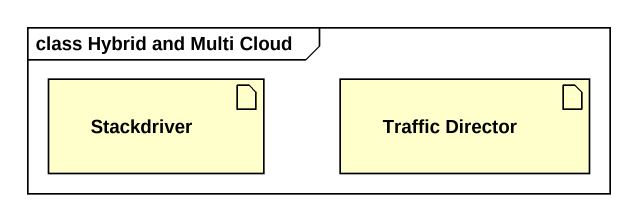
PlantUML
@startuml
mainframe class Hybrid and Multi Cloud
artifact Stackdriver
artifact "Traffic Director" as Traffic_Director
@enduml
